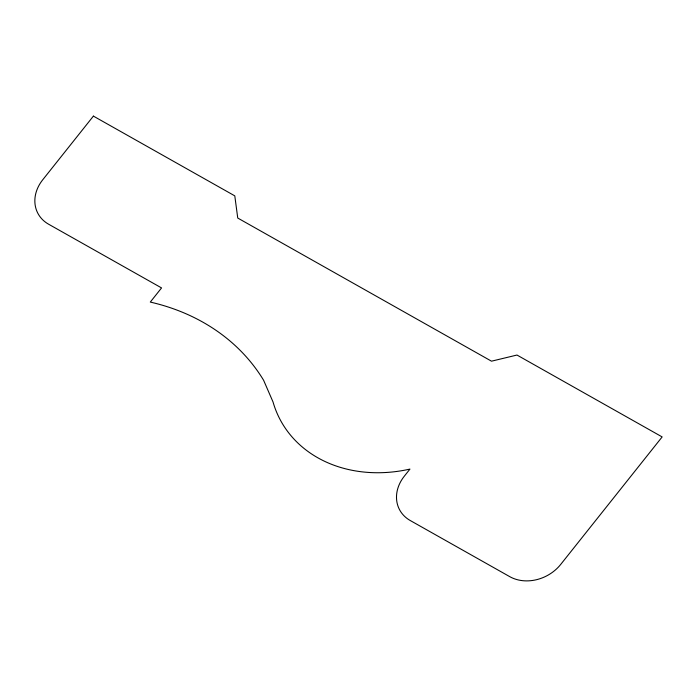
<?xml version="1.0" encoding="UTF-8"?>
<svg xmlns="http://www.w3.org/2000/svg" width="697" height="697" viewBox="0 0 697 697"><rect width="100%" height="100%" fill="white"/><g stroke="black" fill="none" stroke-linecap="round" stroke-linejoin="round"><path stroke-width="1.05" d="M93.398 116.111L42.691 179.843A37.56 31.069 -27.4 0 0 48.598 224.207L161.556 287.922L150.291 302.08A228.259 188.791 -27.4 0 1 263.597 380.24L273.032 401.977A132.517 109.603 -27.4 0 0 409.967 469.081L404.338 476.156A37.56 31.069 -27.4 0 0 410.237 520.52L509.768 576.663A37.56 31.069 -27.4 0 0 560.745 564.378L662.15 436.923L516.991 355.043L491.498 361.185L237.747 218.048L234.793 195.866L93.398 116.111"/></g></svg>
